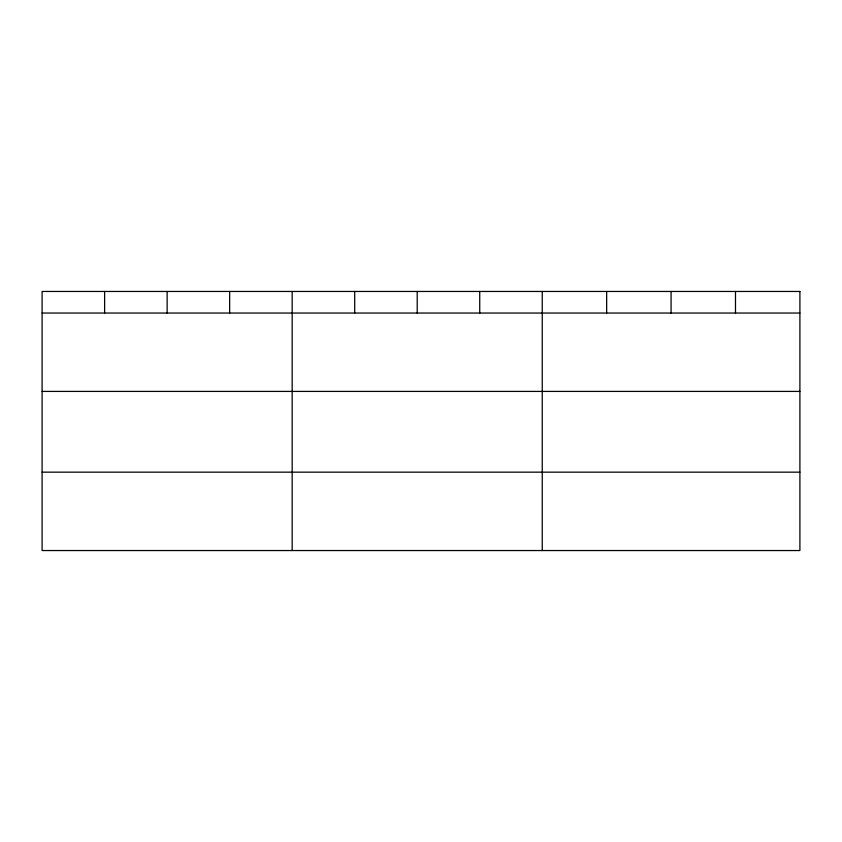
<?xml version="1.0" encoding="UTF-8"?>
<svg xmlns="http://www.w3.org/2000/svg" width="842" height="842" viewBox="0 0 842 842"><rect width="100%" height="100%" fill="white"/><g stroke="black" fill="none" stroke-linecap="round" stroke-linejoin="round"><path stroke-width="1.26" d="M42.1 313.045L799.9 313.045M42.1 391.414L799.9 391.414M42.1 472.162L799.9 472.162M735.487 291.458L735.487 313.045M671.074 291.458L671.074 313.045M606.661 291.458L606.661 313.045M542.248 291.458L542.248 550.542M479.73 291.458L479.73 313.045M417.211 291.458L417.211 313.045M354.692 291.458L354.692 313.045M292.174 291.458L292.174 550.542M229.655 291.458L229.655 313.045M167.137 291.458L167.137 313.045M104.619 291.458L104.619 313.045M799.9 291.458L42.1 291.458L42.1 550.542L799.9 550.542L799.9 291.458"/></g></svg>
